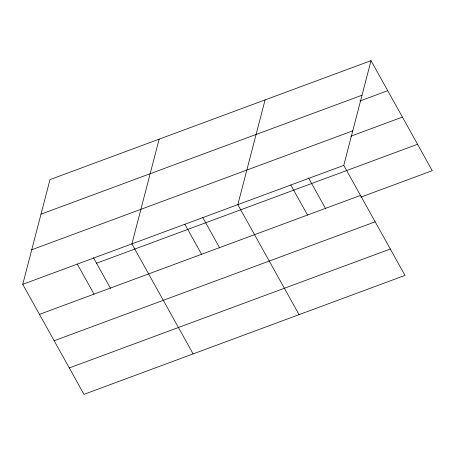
<?xml version="1.0" encoding="UTF-8"?>
<svg xmlns="http://www.w3.org/2000/svg" width="455" height="455" viewBox="0 0 455 455"><rect width="100%" height="100%" fill="white"/><g stroke="black" fill="none" stroke-linecap="round" stroke-linejoin="round"><path stroke-width="0.68" d="M371.018 60.663L343.775 165.387L405.007 275.4L83.982 394.337L22.75 284.324L49.993 179.6L371.018 60.663L432.25 170.676L360.741 197.169M159.142 139.162L131.899 243.886L193.13 353.899M265.077 99.912L237.834 204.636L299.072 314.65M41.001 214.157L362.026 95.226M359.922 100.999L387.728 90.693M31.742 249.761L352.767 130.83M350.777 136.221L402.425 117.089M22.75 284.324L343.775 165.387M96.534 263.217L417.559 144.286M39.466 314.348L360.491 195.417M54.156 340.744L375.182 221.812M69.291 367.941L390.316 249.004M308.524 177.968L325.626 208.697M290.808 185.014L307.517 215.039M202.589 217.217L219.691 247.947M184.867 224.258L201.582 254.288M93.44 257.655L110.542 288.385M77.322 264.105L94.037 294.129"/></g></svg>
